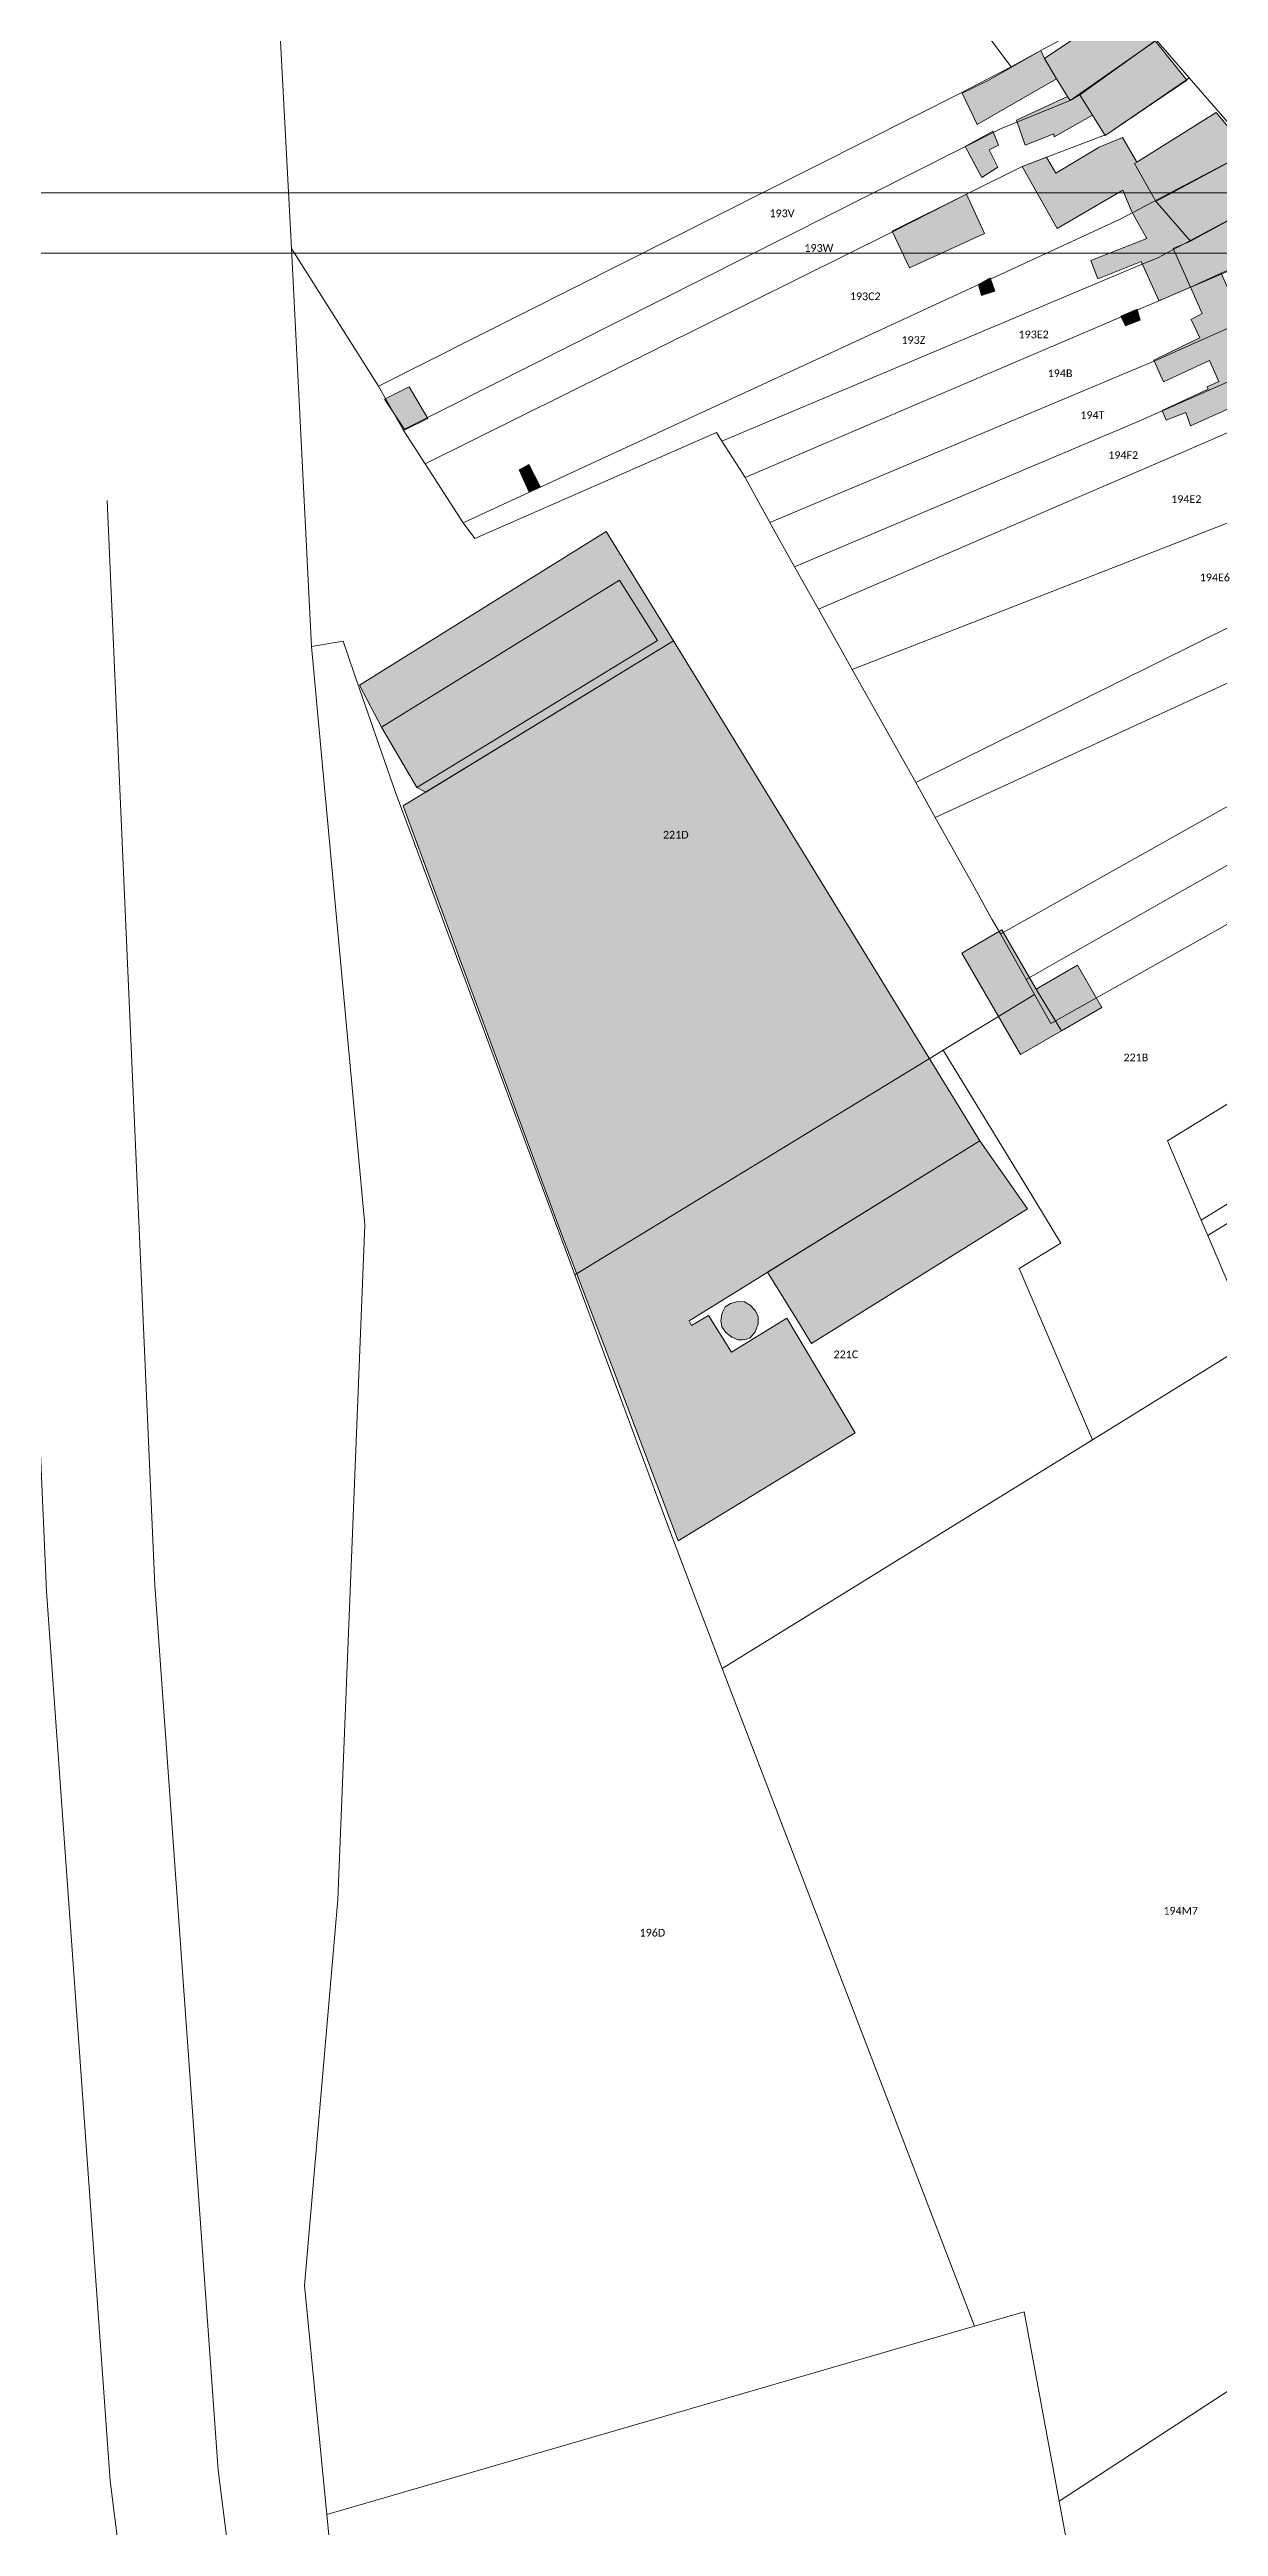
# Model space of a CAD drawing. Header units: metres. Extents: x 113120 to 240396, y 120329 to 242116.
# Drawn here: x 120313.4 to 120434.9, y 121217.5 to 121474.9 of the extents above; entities that cross this region are included whole.
import ezdxf

# ---------------------------------------------------------------- set-up
doc = ezdxf.new("R2010")
doc.units = ezdxf.units.M
doc.header["$LTSCALE"] = 3
doc.layers.get('0').update_dxf_attribs({"lineweight": 0})
for name, color, linetype, lineweight in [('Bordure', 1, 'Continuous', 0), ('Bpn_CaPa', 78, 'Continuous', 0), ('Bpn_ReBu', 4, 'Continuous', 0), ('Bpt_CaNu', 7, 'Continuous', 0), ('Hachure bâtiment', 11, 'Continuous', 0)]:
    doc.layers.add(name, color=color, linetype=linetype, lineweight=lineweight)
doc.styles.add('Legend', font='')
doc.styles.get('Legend').set_extended_font_data('Calibri')

msp = doc.modelspace()

# ---------------------------------------------------------------- hatches: boundary and pattern name
at = {"layer": 'Hachure bâtiment'}
h = msp.add_hatch(color=256, dxfattribs=at)
h.dxf.hatch_style = 1
h.paths.add_polyline_path([(120428.29, 121475.75), (120420.45, 121470.15), (120419.45, 121469.57), (120419.19, 121469.99), (120418.05, 121471.8), (120416.79, 121473.92), (120425.22, 121479.57)])
h = msp.add_hatch(color=256, dxfattribs=at)
h.dxf.hatch_style = 1
h.paths.add_polyline_path([(120416.79, 121473.92), (120418.05, 121471.8), (120409.79, 121467.08), (120408.22, 121470.32), (120410.94, 121471.65), (120416.42, 121474.77)])
h = msp.add_hatch(color=256, dxfattribs=at)
h.dxf.hatch_style = 1
h.paths.add_polyline_path([(120431.57, 121471.68), (120423.1, 121465.92), (120421.78, 121468.03), (120420.45, 121470.15), (120428.29, 121475.75)])
h = msp.add_hatch(color=256, dxfattribs=at)
h.dxf.hatch_style = 1
h.paths.add_polyline_path([(120421.78, 121468.03), (120417.79, 121465.77), (120417.75, 121466.08), (120414.79, 121464.92), (120413.87, 121467.52), (120419.19, 121469.99), (120419.45, 121469.57), (120420.45, 121470.15)])
h = msp.add_hatch(color=256, dxfattribs=at)
h.dxf.hatch_style = 1
h.paths.add_polyline_path([(120438.03, 121464.26), (120428.37, 121459.08), (120428.26, 121459.27), (120426.14, 121463), (120426.38, 121463.16), (120434.62, 121468.32)])
h = msp.add_hatch(color=256, dxfattribs=at)
h.dxf.hatch_style = 1
h.paths.add_polyline_path([(120412.02, 121464.92), (120411.05, 121464.45), (120411.94, 121462.63), (120410.27, 121461.57), (120408.54, 121464.78), (120411.42, 121466.37)])
h = msp.add_hatch(color=256, dxfattribs=at)
h.dxf.hatch_style = 1
h.paths.add_polyline_path([(120426.38, 121463.16), (120426.14, 121463), (120428.26, 121459.27), (120428.37, 121459.08), (120428.49, 121458.93), (120431.97, 121454.93), (120430.17, 121454.17), (120431.98, 121450.16), (120429.17, 121448.97), (120428.67, 121448.77), (120426.82, 121452.85), (120422.34, 121451.03), (120421.59, 121452.95), (120427.42, 121455.23), (120425.87, 121458), (120424.94, 121460.25), (120418.1, 121456.25), (120414.45, 121462.72), (120416.99, 121463.68), (120417.95, 121462), (120422.47, 121464.72), (120424.9, 121465.72)])
h = msp.add_hatch(color=256, dxfattribs=at)
h.dxf.hatch_style = 1
h.paths.add_polyline_path([(120441.5, 121460.12), (120441.34, 121460.03), (120441.14, 121459.92), (120431.97, 121454.93), (120428.49, 121458.93), (120428.37, 121459.08), (120438.03, 121464.26)])
h = msp.add_hatch(color=256, dxfattribs=at)
h.dxf.hatch_style = 1
h.paths.add_polyline_path([(120410.54, 121455.75), (120402.75, 121452.17), (120400.94, 121456), (120408.69, 121459.83)])
h = msp.add_hatch(color=256, dxfattribs=at)
h.dxf.hatch_style = 1
h.paths.add_polyline_path([(120441.52, 121459.63), (120443.46, 121455.31), (120443.25, 121455.22), (120435.17, 121451.63), (120431.98, 121450.16), (120430.17, 121454.17), (120431.97, 121454.93), (120441.14, 121459.92), (120441.34, 121460.03)])
h = msp.add_hatch(color=256, dxfattribs=at)
h.dxf.hatch_style = 1
h.paths.add_polyline_path([(120437.33, 121446.75), (120439.43, 121442.02), (120441.42, 121437.53), (120438.27, 121436.05), (120437.3, 121438.15), (120431.95, 121435.77), (120431.47, 121437.15), (120429.42, 121436.35), (120429.02, 121437.36), (120433.79, 121439.57), (120433.7, 121439.83), (120434.9, 121440.37), (120433.95, 121442.55), (120429.15, 121440.32), (120428.15, 121442.6), (120431.33, 121444.14), (120432.94, 121444.92), (120432.05, 121446.8), (120433.19, 121447.43), (120431.98, 121450.16), (120435.17, 121451.63)])
h = msp.add_hatch(color=256, dxfattribs=at)
h.dxf.hatch_style = 1
h.paths.add_polyline_path([(120411.62, 121449.77), (120410.25, 121449.32), (120409.94, 121450.43), (120411.15, 121451.15)])
h = msp.add_hatch(color=256, dxfattribs=at)
h.dxf.hatch_style = 1
h.paths.add_polyline_path([(120426.74, 121446.75), (120425.22, 121446.15), (120424.74, 121447.15), (120426.42, 121447.9)])
h = msp.add_hatch(color=256, dxfattribs=at)
h.dxf.hatch_style = 1
h.paths.add_polyline_path([(120352.67, 121436.52), (120350.3, 121435.35), (120348.19, 121438.55), (120350.75, 121439.83)])
h = msp.add_hatch(color=256, dxfattribs=at)
h.dxf.hatch_style = 1
h.paths.add_polyline_path([(120364.37, 121429.45), (120363.19, 121428.95), (120362.19, 121431.2), (120363.19, 121431.75)])
h = msp.add_hatch(color=256, dxfattribs=at)
h.dxf.hatch_style = 1
h.paths.add_polyline_path([(120376.55, 121413.45), (120351.55, 121398.2), (120347.87, 121404.45), (120372.62, 121419.72)], flags=16)
h.paths.add_polyline_path([(120351.55, 121398.2), (120376.55, 121413.45), (120372.62, 121419.72), (120347.87, 121404.45), (120345.57, 121408.82), (120371.23, 121424.79), (120378.22, 121413.43), (120352.48, 121397.72)])
h = msp.add_hatch(color=256, dxfattribs=at)
h.dxf.hatch_style = 1
h.paths.add_polyline_path([(120410.05, 121361.48), (120379.85, 121342.8), (120380.1, 121342.32), (120381.85, 121343.35), (120384.25, 121339.55), (120390.02, 121343.05), (120397.1, 121331.17), (120378.7, 121319.95), (120372.07, 121337.48), (120366.42, 121352.28), (120350.12, 121396.28), (120378.22, 121413.43)])
h.paths.add_polyline_path([(120376.55, 121413.45), (120351.55, 121398.2), (120347.87, 121404.45), (120372.62, 121419.72)], flags=16)
h = msp.add_hatch(color=256, dxfattribs=at)
h.dxf.hatch_style = 1
h.paths.add_polyline_path([(120415.93, 121377.25), (120418.55, 121372.91), (120414.28, 121370.44), (120408.18, 121381), (120412.37, 121383.42)])
h = msp.add_hatch(color=256, dxfattribs=at)
h.dxf.hatch_style = 1
h.paths.add_polyline_path([(120415.93, 121377.25), (120420.23, 121379.73), (120422.76, 121375.34), (120418.55, 121372.91)])
h = msp.add_hatch(color=256, dxfattribs=at)
h.dxf.hatch_style = 1
h.paths.add_polyline_path([(120415.03, 121354.41), (120392.58, 121340.44), (120390.75, 121343.39), (120387.98, 121347.83), (120410.05, 121361.48)])
h = msp.add_hatch(color=256, dxfattribs=at)
h.dxf.hatch_style = 1
h.paths.add_polyline_path([(120385.59, 121344.77), (120386.19, 121344.43), (120386.7, 121343.88), (120387.02, 121343.28), (120387.02, 121342.48), (120386.7, 121341.63), (120386.19, 121341.03), (120385.82, 121340.88), (120385.39, 121340.83), (120384.95, 121340.83), (120384.27, 121341.08), (120383.65, 121341.57), (120383.25, 121342.15), (120383.15, 121342.83), (120383.27, 121343.63), (120383.59, 121344.23), (120384.15, 121344.6), (120384.9, 121344.8)], flags=17)

# ---------------------------------------------------------------- linework, layer by layer
at = {"flags": 128}
for points in [[(119983.27, 120717.46), (120508.27, 120717.46), (120508.27, 121459.96), (119983.27, 121459.96)], [(119989.52, 120723.71), (120502.02, 120723.71), (120502.02, 121453.71), (119989.52, 121453.71)]]:
    msp.add_lwpolyline(points, close=True, dxfattribs=at)
at = {"layer": 'Bordure', "flags": 128}
for points in [[(120388.89, 120830.35), (120368.26, 120917.36), (120357.23, 120963.89), (120346.71, 121025.61), (120338.24, 121075.32), (120329.65, 121143.2), (120319.65, 121222.27), (120313.04, 121314.66), (120308.1, 121427.53)], [(120399.86, 120832.95), (120379.23, 120919.96), (120368.29, 120966.14), (120357.83, 121027.5), (120349.39, 121076.98), (120340.84, 121144.61), (120330.88, 121223.39), (120324.29, 121315.31), (120319.36, 121428.02)]]:
    msp.add_lwpolyline(points, dxfattribs=at)
at = {"layer": 'Bpn_CaPa'}
for points in [[(120347.56, 121439.87), (120338.51, 121454.2), (120336.13, 121499.25), (120378.15, 121519.72), (120393.07, 121500.02), (120397.45, 121494.23), (120402.75, 121487.15), (120413.34, 121473.07), (120408.18, 121470.4), (120347.56, 121439.87)], [(120414.19, 121493.52), (120416.15, 121491.05), (120422.91, 121482.49), (120425.26, 121479.51), (120416.42, 121474.77), (120413.34, 121473.07), (120402.75, 121487.15), (120414.19, 121493.52)], [(120412.21, 121466.6), (120350.11, 121435.35), (120347.56, 121439.87), (120408.18, 121470.4), (120413.34, 121473.07), (120416.42, 121474.77), (120425.26, 121479.51), (120425.52, 121479.18), (120428.42, 121475.84), (120419.45, 121469.57), (120412.21, 121466.6)], [(120428.42, 121475.84), (120431.83, 121471.92), (120431.55, 121471.7), (120423.29, 121466.05), (120419.38, 121464.59), (120414.45, 121462.72), (120408.69, 121459.83), (120400.99, 121455.9), (120352.4, 121431.83), (120350.11, 121435.35), (120412.21, 121466.6), (120419.45, 121469.57), (120428.42, 121475.84)], [(120356.35, 121425.69), (120352.4, 121431.83), (120400.99, 121455.9), (120408.69, 121459.83), (120414.45, 121462.72), (120419.38, 121464.59), (120423.29, 121466.05), (120431.55, 121471.7), (120431.83, 121471.92), (120438.32, 121464.47), (120438.04, 121464.25), (120424.67, 121457.22), (120356.35, 121425.69)], [(120440.01, 121459.31), (120428.57, 121453.22), (120426.95, 121452.55), (120383.26, 121434.18), (120382.69, 121435.07), (120357.56, 121424.06), (120356.35, 121425.69), (120424.67, 121457.22), (120438.04, 121464.25), (120438.32, 121464.47), (120441.95, 121460.29), (120441.53, 121460.07), (120440.01, 121459.31)], [(120383.26, 121434.18), (120426.95, 121452.55), (120428.57, 121453.22), (120440.01, 121459.31), (120443.75, 121455.18), (120430.38, 121449.46), (120429.17, 121448.97), (120385.66, 121430.4), (120385.07, 121431.33), (120383.26, 121434.18)], [(120412.23, 121382.99), (120414.88, 121378.24), (120415.75, 121376.7), (120406.27, 121370.92), (120405.06, 121370.19), (120367.95, 121347.56), (120349.28, 121397.77), (120345.01, 121410.03), (120343.87, 121413.39), (120340.6, 121412.85), (120338.51, 121454.2), (120347.56, 121439.87), (120350.11, 121435.35), (120352.4, 121431.83), (120356.35, 121425.69), (120357.56, 121424.06), (120382.69, 121435.07), (120383.26, 121434.18), (120385.07, 121431.33), (120385.66, 121430.4), (120388.22, 121425.71), (120390.8, 121421.13), (120393.28, 121416.71), (120396.8, 121410.44), (120403.4, 121398.71), (120405.43, 121395.09), (120409.3, 121388.2), (120411.33, 121384.52), (120412.23, 121382.99)], [(120388.22, 121425.71), (120385.66, 121430.4), (120429.17, 121448.97), (120430.38, 121449.46), (120443.75, 121455.18), (120445.37, 121455.92), (120448.96, 121451.83), (120445.97, 121450.42), (120428.2, 121442.48), (120425.86, 121441.52), (120388.22, 121425.71)], [(120390.8, 121421.13), (120388.22, 121425.71), (120425.86, 121441.52), (120428.2, 121442.48), (120445.97, 121450.42), (120448.96, 121451.83), (120452.56, 121447.92), (120449.09, 121446.35), (120448.09, 121445.89), (120435.1, 121439.99), (120426.54, 121436.2), (120390.8, 121421.13)], [(120393.28, 121416.71), (120390.8, 121421.13), (120426.54, 121436.2), (120435.1, 121439.99), (120448.09, 121445.89), (120449.09, 121446.35), (120452.56, 121447.92), (120455.14, 121445.05), (120450.92, 121441.72), (120434.52, 121434.47), (120393.28, 121416.71)], [(120396.8, 121410.44), (120393.28, 121416.71), (120434.52, 121434.47), (120450.92, 121441.72), (120455.14, 121445.05), (120459.22, 121440.52), (120458.85, 121440.3), (120450.89, 121433.75), (120447.28, 121430.63), (120443.17, 121428.7), (120440.4, 121427.47), (120396.8, 121410.44)], [(120403.4, 121398.71), (120396.8, 121410.44), (120440.4, 121427.47), (120443.17, 121428.7), (120447.28, 121430.63), (120450.89, 121433.75), (120458.85, 121440.3), (120459.22, 121440.52), (120465.44, 121433.6), (120463.51, 121432.01), (120456.57, 121426.14), (120453.45, 121423.51), (120403.4, 121398.71)], [(120405.43, 121395.09), (120403.4, 121398.71), (120453.45, 121423.51), (120456.57, 121426.14), (120463.51, 121432.01), (120465.44, 121433.6), (120469.25, 121429.36), (120467.17, 121427.58), (120460.4, 121421.68), (120457.37, 121418.93), (120405.43, 121395.09)], [(120412.5, 121383.14), (120412.23, 121382.99), (120411.33, 121384.52), (120409.3, 121388.2), (120405.43, 121395.09), (120457.37, 121418.93), (120460.4, 121421.68), (120467.17, 121427.58), (120469.25, 121429.36), (120475.72, 121421.72), (120475.19, 121421.3), (120462.62, 121411.1), (120450.68, 121404.51), (120445.73, 121401.78), (120412.5, 121383.14)], [(120478.24, 121417.74), (120469.9, 121410.5), (120455.67, 121401.37), (120418.77, 121380.45), (120414.88, 121378.24), (120412.23, 121382.99), (120412.5, 121383.14), (120445.73, 121401.78), (120450.68, 121404.51), (120462.62, 121411.1), (120475.19, 121421.3), (120475.72, 121421.72), (120478.24, 121417.74)], [(120479.1, 121416.73), (120482.17, 121413.12), (120480.72, 121412.15), (120473.51, 121406.15), (120473.63, 121406.02), (120471.65, 121404.37), (120465.95, 121401.05), (120460.48, 121397.87), (120445.79, 121389.61), (120417.46, 121373.68), (120415.75, 121376.7), (120414.88, 121378.24), (120418.77, 121380.45), (120455.67, 121401.37), (120469.9, 121410.5), (120478.24, 121417.74), (120479.1, 121416.73)], [(120409.51, 121238.37), (120342.2, 121218.78), (120339.88, 121242.57), (120343.34, 121282.69), (120346.14, 121352.75), (120340.6, 121412.85), (120343.87, 121413.39), (120345.01, 121410.03), (120349.28, 121397.77), (120367.95, 121347.56), (120377.85, 121320.96), (120383.29, 121306.69), (120409.51, 121238.37)], [(120433.46, 121353.49), (120433.08, 121353.26), (120429.58, 121361.5), (120477.85, 121391.1), (120482.61, 121394.06), (120482.39, 121394.41), (120490.29, 121399.62), (120492.5, 121401.08), (120497.97, 121392.99), (120433.46, 121353.49)], [(120497.97, 121392.99), (120502.28, 121387.23), (120500.22, 121385.95), (120497.09, 121390.58), (120488.99, 121385.47), (120434.14, 121351.9), (120433.76, 121351.67), (120433.08, 121353.26), (120433.46, 121353.49), (120497.97, 121392.99)], [(120436.38, 121346.87), (120435.92, 121346.59), (120433.76, 121351.67), (120434.14, 121351.9), (120488.99, 121385.47), (120497.09, 121390.58), (120500.22, 121385.95), (120492.11, 121380.75), (120488.87, 121378.86), (120485.83, 121377.08), (120475.16, 121370.79), (120473.5, 121369.76), (120436.38, 121346.87)], [(120367.95, 121347.56), (120405.06, 121370.19), (120406.27, 121370.92), (120415.87, 121355.14), (120418.48, 121350.87), (120414.16, 121348.24), (120421.77, 121330.43), (120383.29, 121306.69), (120377.85, 121320.96), (120367.95, 121347.56)], [(120475.02, 121257.17), (120418.32, 121220.17), (120414.66, 121239.86), (120409.51, 121238.37), (120383.29, 121306.69), (120421.77, 121330.43), (120438.42, 121340.7), (120439.1, 121339.12), (120440.47, 121336.64), (120443.07, 121331.03), (120445.01, 121326.5), (120447.13, 121321.62), (120449.43, 121316.28), (120452.1, 121310.06), (120454.38, 121304.81), (120456.91, 121298.76), (120460.34, 121290.97), (120464.6, 121281.09), (120469.48, 121269.8), (120473.27, 121261), (120475.02, 121257.17)], [(120507.25, 121171.46), (120431.63, 121149.1), (120429.24, 121161.87), (120428.33, 121166.34), (120418.32, 121220.17), (120475.02, 121257.17), (120478.46, 121249.51), (120485.08, 121234.79), (120488.19, 121227.86), (120492.3, 121218.72), (120499.48, 121201.67), (120500.82, 121198.48), (120504.69, 121183.42), (120505.5, 121180.27), (120506.29, 121177.38), (120507.25, 121171.46)], [(120449.73, 121073.4), (120378.02, 121050.52), (120375.35, 121052.3), (120371.14, 121069.49), (120368.84, 121079.92), (120365.3, 121100.48), (120357.14, 121112.35), (120348.75, 121151.47), (120342.2, 121218.78), (120409.51, 121238.37), (120414.66, 121239.86), (120418.32, 121220.17), (120428.33, 121166.34), (120429.24, 121161.87), (120431.63, 121149.1), (120439, 121110.83), (120439.93, 121099.91), (120440.29, 121095.15), (120445.89, 121092.7), (120449.73, 121073.4)]]:
    msp.add_lwpolyline(points, close=True, dxfattribs=at)
for points in [[(120438.42, 121340.7), (120421.77, 121330.43), (120421.77, 121330.43), (120414.16, 121348.24), (120418.48, 121350.87), (120415.87, 121355.14), (120406.27, 121370.92), (120415.75, 121376.7), (120417.46, 121373.68), (120445.79, 121389.61)], [(120477.85, 121391.1), (120429.58, 121361.5), (120433.08, 121353.26), (120433.76, 121351.67), (120435.92, 121346.59)]]:
    msp.add_lwpolyline(points, dxfattribs=at)
at = {"layer": 'Bpn_ReBu'}
for points in [[(120428.29, 121475.75), (120420.45, 121470.15), (120419.45, 121469.57), (120419.19, 121469.99), (120418.05, 121471.8), (120416.79, 121473.92), (120425.22, 121479.57), (120428.29, 121475.75)], [(120416.79, 121473.92), (120418.05, 121471.8), (120409.79, 121467.08), (120408.22, 121470.32), (120410.94, 121471.65), (120416.42, 121474.77), (120416.79, 121473.92)], [(120431.57, 121471.68), (120423.1, 121465.92), (120421.78, 121468.03), (120420.45, 121470.15), (120428.29, 121475.75), (120431.57, 121471.68)], [(120421.78, 121468.03), (120417.79, 121465.77), (120417.75, 121466.08), (120414.79, 121464.92), (120413.87, 121467.52), (120419.19, 121469.99), (120419.45, 121469.57), (120420.45, 121470.15), (120421.78, 121468.03)], [(120438.03, 121464.26), (120428.37, 121459.08), (120428.26, 121459.27), (120426.14, 121463), (120426.38, 121463.16), (120434.62, 121468.32), (120438.03, 121464.26)], [(120412.02, 121464.92), (120411.05, 121464.45), (120411.94, 121462.63), (120410.27, 121461.57), (120408.54, 121464.78), (120411.42, 121466.37), (120412.02, 121464.92)], [(120426.38, 121463.16), (120426.14, 121463), (120428.26, 121459.27), (120428.37, 121459.08), (120428.49, 121458.93), (120431.97, 121454.93), (120430.17, 121454.17), (120431.98, 121450.16), (120429.17, 121448.97), (120428.67, 121448.77), (120426.82, 121452.85), (120422.34, 121451.03), (120421.59, 121452.95), (120427.42, 121455.23), (120425.87, 121458), (120424.94, 121460.25), (120418.1, 121456.25), (120414.45, 121462.72), (120416.99, 121463.68), (120417.95, 121462), (120422.47, 121464.72), (120424.9, 121465.72), (120426.38, 121463.16)], [(120441.5, 121460.12), (120441.34, 121460.03), (120441.14, 121459.92), (120431.97, 121454.93), (120428.49, 121458.93), (120428.37, 121459.08), (120438.03, 121464.26), (120441.5, 121460.12)], [(120410.54, 121455.75), (120402.75, 121452.17), (120400.94, 121456), (120408.69, 121459.83), (120410.54, 121455.75)], [(120441.52, 121459.63), (120443.46, 121455.31), (120443.25, 121455.22), (120435.17, 121451.63), (120431.98, 121450.16), (120430.17, 121454.17), (120431.97, 121454.93), (120441.14, 121459.92), (120441.34, 121460.03), (120441.52, 121459.63)], [(120437.33, 121446.75), (120439.43, 121442.02), (120441.42, 121437.53), (120438.27, 121436.05), (120437.3, 121438.15), (120431.95, 121435.77), (120431.47, 121437.15), (120429.42, 121436.35), (120429.02, 121437.36), (120433.79, 121439.57), (120433.7, 121439.83), (120434.9, 121440.37), (120433.95, 121442.55), (120429.15, 121440.32), (120428.15, 121442.6), (120431.33, 121444.14), (120432.94, 121444.92), (120432.05, 121446.8), (120433.19, 121447.43), (120431.98, 121450.16), (120435.17, 121451.63), (120437.33, 121446.75)], [(120411.62, 121449.77), (120410.25, 121449.32), (120409.94, 121450.43), (120411.15, 121451.15), (120411.62, 121449.77)], [(120426.74, 121446.75), (120425.22, 121446.15), (120424.74, 121447.15), (120426.42, 121447.9), (120426.74, 121446.75)], [(120352.67, 121436.52), (120350.3, 121435.35), (120348.19, 121438.55), (120350.75, 121439.83), (120352.67, 121436.52)], [(120364.37, 121429.45), (120363.19, 121428.95), (120362.19, 121431.2), (120363.19, 121431.75), (120364.37, 121429.45)], [(120351.55, 121398.2), (120376.55, 121413.45), (120372.62, 121419.72), (120347.87, 121404.45), (120345.57, 121408.82), (120371.23, 121424.79), (120378.22, 121413.43), (120352.48, 121397.72), (120351.55, 121398.2)], [(120376.55, 121413.45), (120351.55, 121398.2), (120347.87, 121404.45), (120372.62, 121419.72), (120376.55, 121413.45)], [(120410.05, 121361.48), (120379.85, 121342.8), (120380.1, 121342.32), (120381.85, 121343.35), (120384.25, 121339.55), (120390.02, 121343.05), (120397.1, 121331.17), (120378.7, 121319.95), (120372.07, 121337.48), (120366.42, 121352.28), (120350.12, 121396.28), (120378.22, 121413.43), (120410.05, 121361.48)], [(120415.93, 121377.25), (120418.55, 121372.91), (120414.28, 121370.44), (120408.18, 121381), (120412.37, 121383.42), (120415.93, 121377.25)], [(120415.93, 121377.25), (120420.23, 121379.73), (120422.76, 121375.34), (120418.55, 121372.91), (120415.93, 121377.25)], [(120415.03, 121354.41), (120392.58, 121340.44), (120390.75, 121343.39), (120387.98, 121347.83), (120410.05, 121361.48), (120415.03, 121354.41)], [(120385.59, 121344.77), (120386.19, 121344.43), (120386.7, 121343.88), (120387.02, 121343.28), (120387.02, 121342.48), (120386.7, 121341.63), (120386.19, 121341.03), (120385.82, 121340.88), (120385.39, 121340.83), (120384.95, 121340.83), (120384.27, 121341.08), (120383.65, 121341.57), (120383.25, 121342.15), (120383.15, 121342.83), (120383.27, 121343.63), (120383.59, 121344.23), (120384.15, 121344.6), (120384.9, 121344.8), (120385.59, 121344.77)]]:
    msp.add_lwpolyline(points, close=True, dxfattribs=at)

# ---------------------------------------------------------------- texts
at = {"layer": 'Bpt_CaNu', "char_height": 0.8, "attachment_point": 7, "style": 'Legend'}
for s, insert in [('193V', (120388.2, 121457.43)), ('193W', (120391.83, 121453.83)), ('193C2', (120396.56, 121448.81)), ('193Z', (120401.92, 121444.26)), ('193E2', (120414.09, 121444.85)), ('194B', (120417.12, 121440.82)), ('194T', (120420.52, 121436.48)), ('194F2', (120423.42, 121432.32)), ('194E2', (120429.96, 121427.75)), ('194E6', (120432.93, 121419.61)), ('221D', (120377.13, 121392.89)), ('221B', (120425, 121369.75)), ('221C', (120394.86, 121338.9)), ('194M7', (120429.15, 121281.11)), ('196D', (120374.7, 121278.82))]:
    msp.add_mtext(s, dxfattribs=dict(at, insert=insert))

doc.saveas('drawing.dxf')
